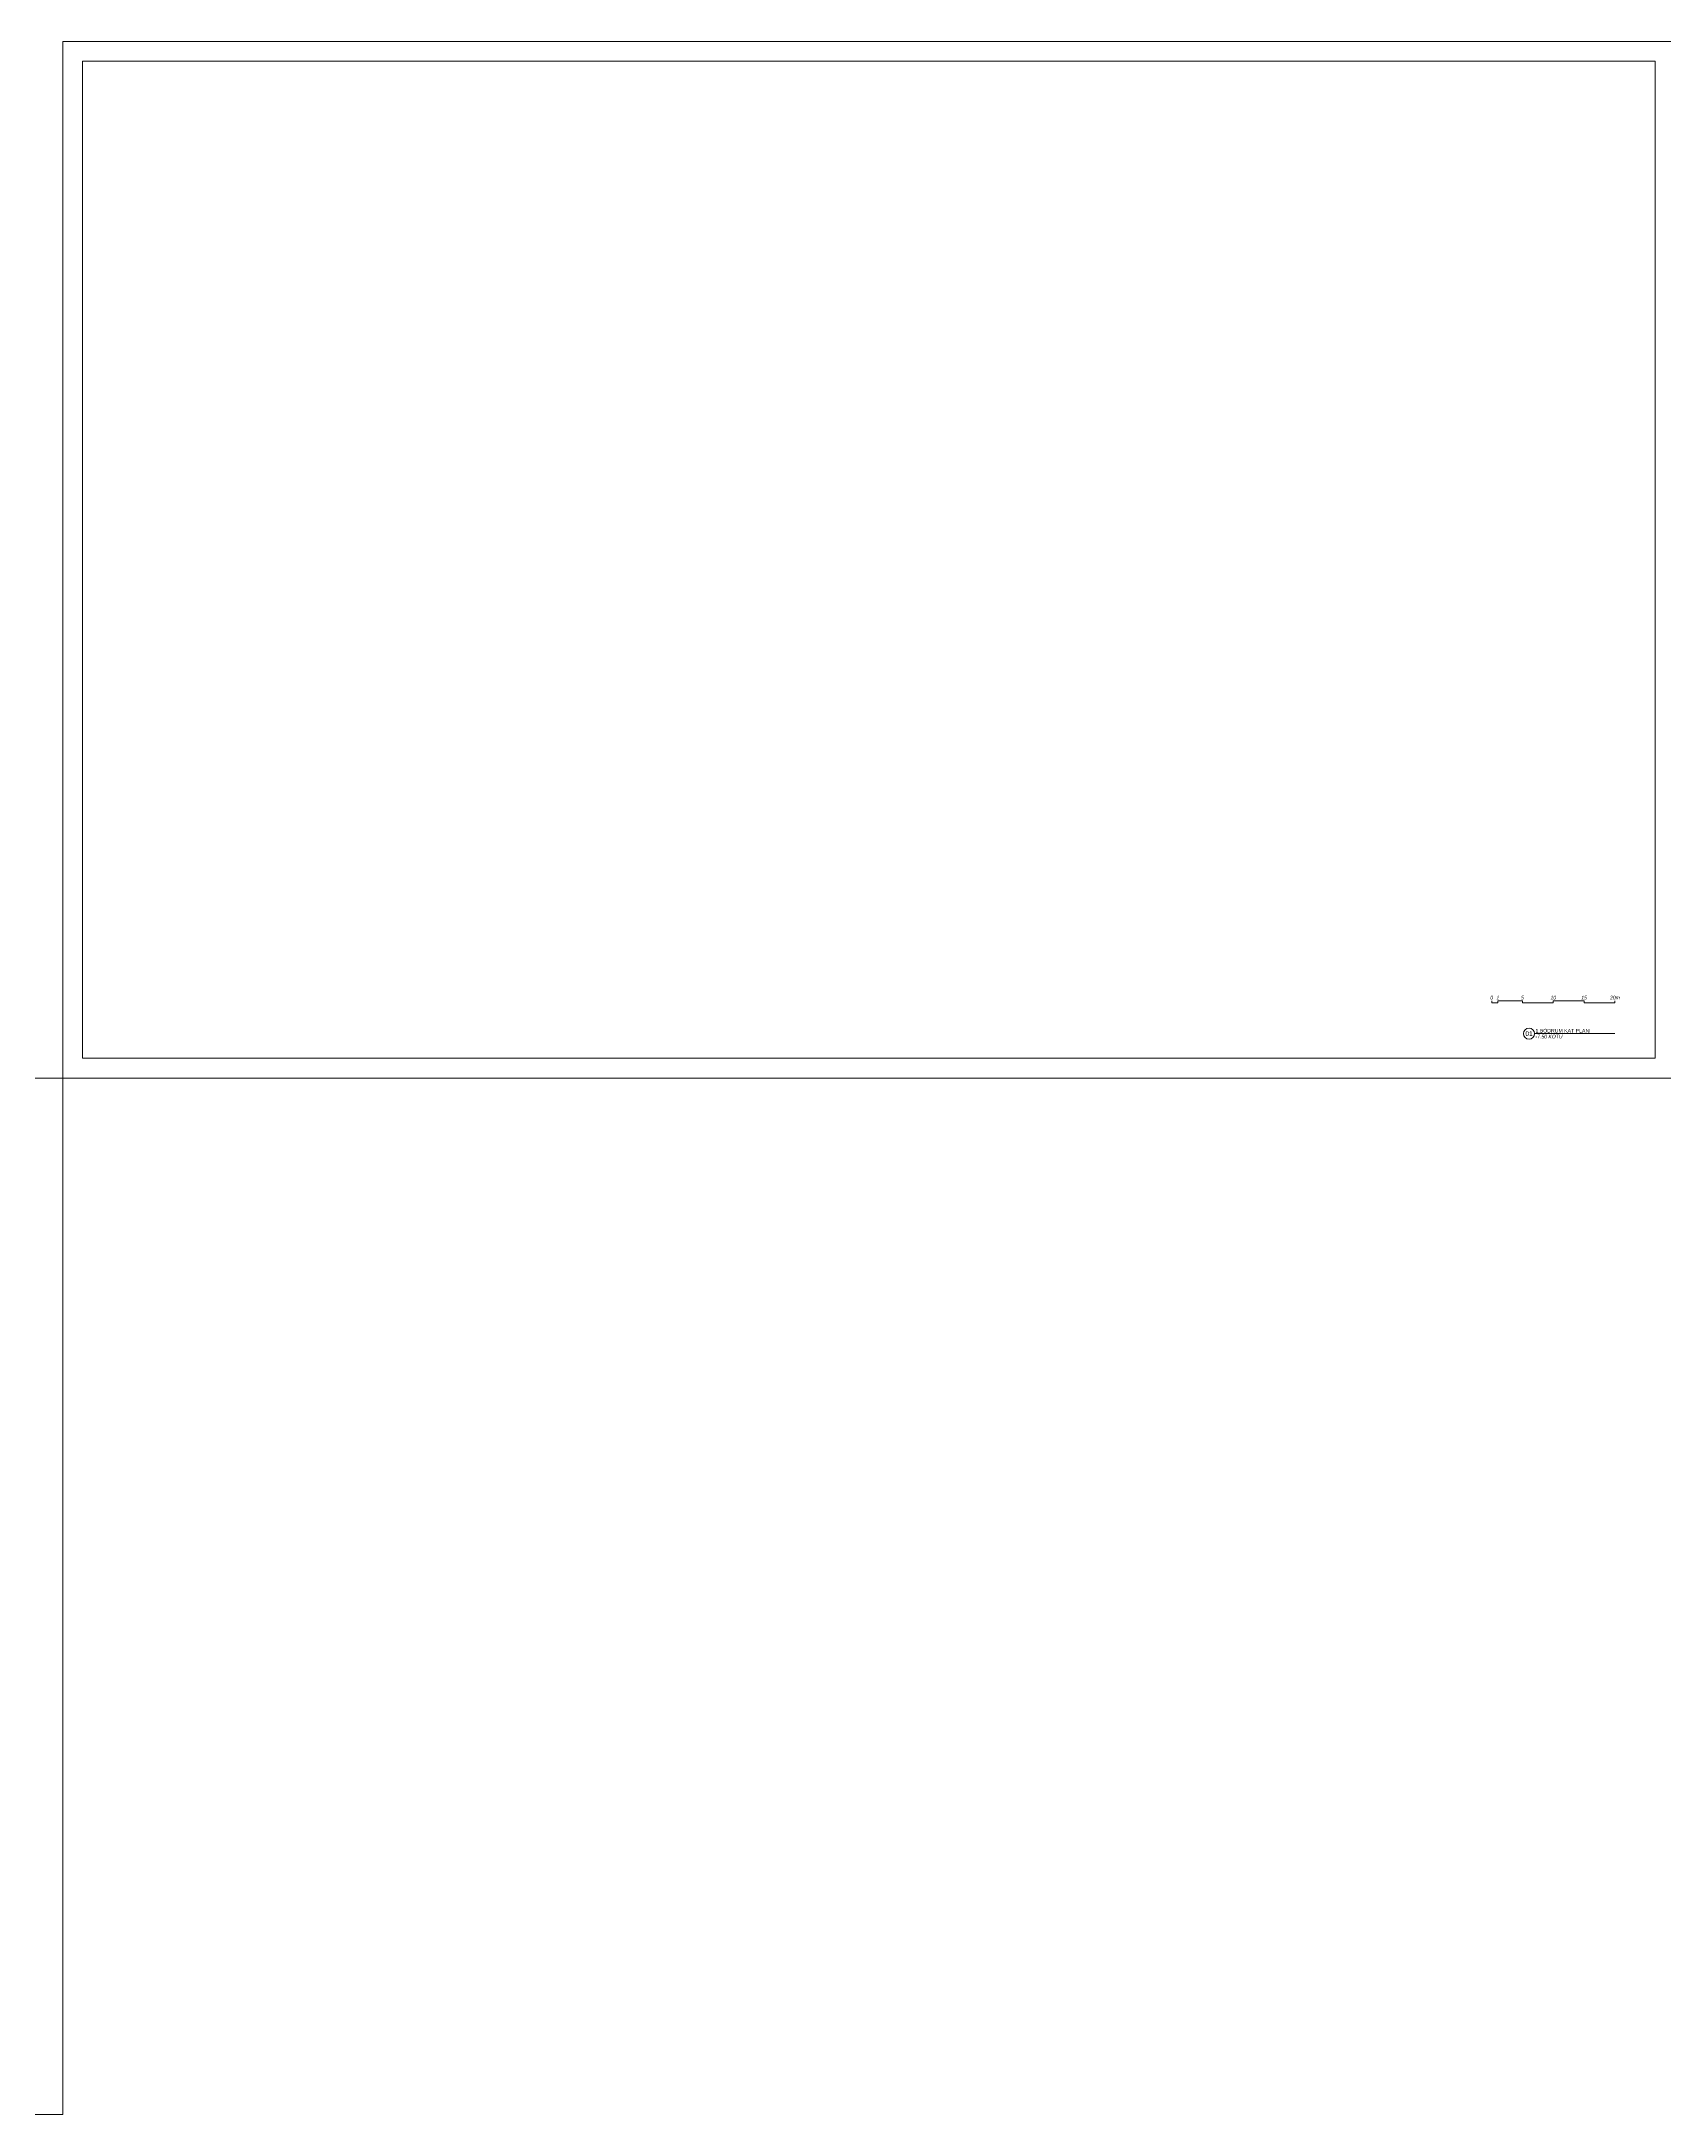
# Model space of a CAD drawing. Header units: metres. Extents: x -17582 to 152404, y -4219 to 29421.
# Drawn here: x 45813 to 72151, y -4219 to 29421 of the extents above; entities that cross this region are included whole.
import ezdxf
from ezdxf.enums import TextEntityAlignment as Align

# ---------------------------------------------------------------- set-up
doc = ezdxf.new("R2010")
doc.units = ezdxf.units.M
doc.header["$LTSCALE"] = 100
doc.header["$MEASUREMENT"] = 0
doc.layers.get('0').update_dxf_attribs({"color": 9, "lineweight": 9})
for name, color, linetype, lineweight in [('03', 18, 'Continuous', 9), ('21', 9, 'Continuous', 9), ('40A', 9, 'Continuous', 9)]:
    doc.layers.add(name, color=color, linetype=linetype, lineweight=lineweight)
doc.styles.add('Arial', font='arial.ttf', dxfattribs={"height": 2.5})
doc.styles.add('MuuM_TEXT-ITALIC', font='ARIALNI.TTF')

# ---------------------------------------------------------------- blocks, each defined once
blk = doc.blocks.new('0_drawinglabel')
blk.add_lwpolyline([(3, 0), (46.5, 0)])
blk.add_circle((0, 0), 3)
at = {"style": 'Arial'}
blk.add_attdef('CIZIMNO', text='', height=2.5, dxfattribs=at).set_placement((0, 0), align=Align.MIDDLE)
blk.add_attdef('CIZIMADI', text='', height=2, dxfattribs=at).set_placement((3.5, 0), align=Align.BOTTOM_LEFT)
blk.add_attdef('OLCEK', text='', height=2, dxfattribs=at).set_placement((46.5, 0), align=Align.BOTTOM_RIGHT)
at = {"style": 'MuuM_TEXT-ITALIC'}
blk.add_attdef('DRAWINGNAME', text='', height=2, dxfattribs=at).set_placement((3.5, -0.6), align=Align.TOP_LEFT)
blk.add_attdef('SCALE', text='', height=2, dxfattribs=at).set_placement((46.5, -0.6), align=Align.TOP_RIGHT)
blk = doc.blocks.new('0_graphicscale')
blk.add_lwpolyline([(0, 3), (0, 0), (10, 0), (10, 3), (50, 3), (50, 0), (100, 0), (100, 3), (150, 3), (150, 0), (200, 0), (200, 3)])
at = {"style": 'MuuM_TEXT-ITALIC'}
for s, p in [('0', (0, 8.5)), ('1', (10, 8.5)), ('5', (50, 8.5)), ('10', (100, 8.5)), ('15', (150, 8.5)), ('20m', (200, 8.5))]:
    blk.add_text(s, height=6, dxfattribs=at).set_placement(p, align=Align.MIDDLE_CENTER)

msp = doc.modelspace()

# ---------------------------------------------------------------- linework, layer by layer
at = {"layer": '40A'}
for points in [[(74159, 12601), (46159, 12601), (46159, 29421), (74159, 29421)], [(46479, 29101), (72000, 29101), (72000, 12921), (46479, 12921)], [(46159, -4219), (18159, -4219), (18159, 12601), (46159, 12601)]]:
    msp.add_lwpolyline(points, close=True, dxfattribs=at)

# ---------------------------------------------------------------- block references
at = {"layer": '03', "xscale": 10, "yscale": 10, "zscale": 10}
msp.add_blockref('0_graphicscale', (69346, 13821), dxfattribs=at)
at = {"layer": '21'}
ref = msp.add_blockref('0_drawinglabel', (69952, 13321), dxfattribs=dict(at, xscale=30.00000000000002, yscale=30.00000000000002, zscale=30.00000000000002))
ref.add_attrib('CIZIMNO', '01', dxfattribs={"layer": '0', "height": 75, "style": 'Arial'}).set_placement((69952, 13321), align=Align.MIDDLE)
ref.add_attrib('CIZIMADI', '1.BODRUM KAT PLANI', dxfattribs={"layer": '0', "height": 60, "style": 'Arial'}).set_placement((70057, 13321), align=Align.BOTTOM_LEFT)
ref.add_attrib('DRAWINGNAME', '-7.50 KOTU', dxfattribs={"layer": '0', "height": 60, "style": 'MuuM_TEXT-ITALIC'}).set_placement((70057, 13304), align=Align.TOP_LEFT)

doc.saveas('drawing.dxf')
